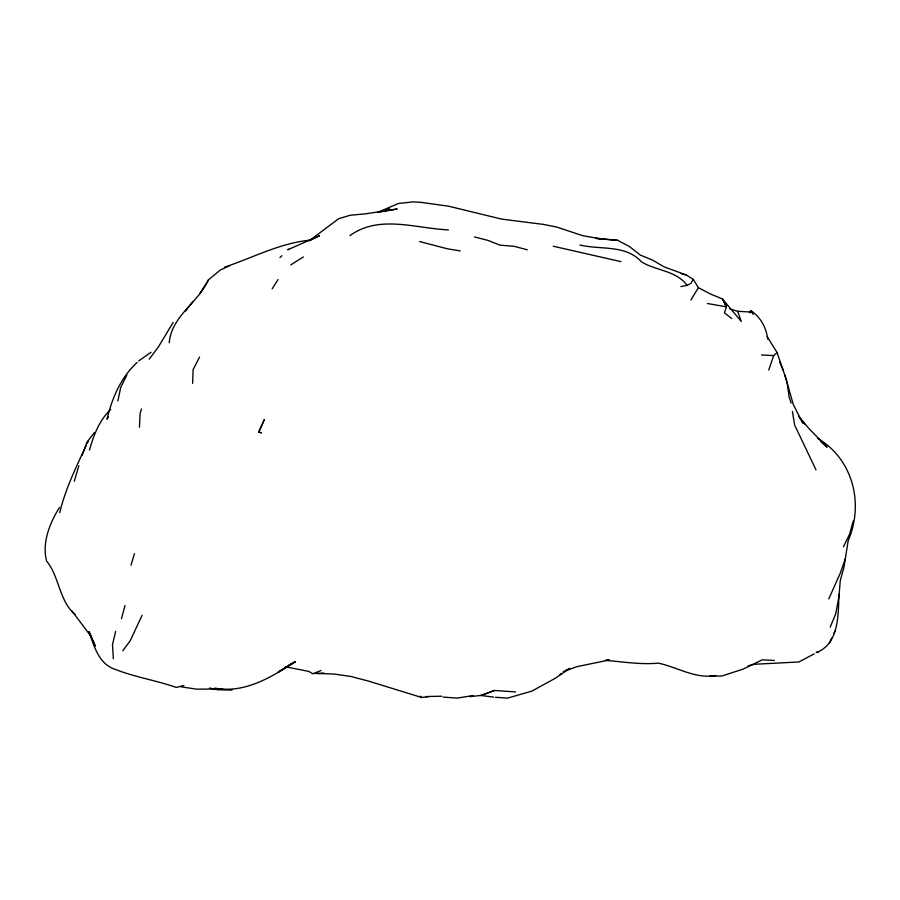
<?xml version="1.0" encoding="UTF-8"?>
<svg xmlns="http://www.w3.org/2000/svg" width="900" height="900" viewBox="0 0 900 900"><rect width="100%" height="100%" fill="white"/><g stroke="black" fill="none" stroke-linecap="round" stroke-linejoin="round"><path stroke-width="1.35" d="M838.969 594.214C838.192 614.419 839.306 643.613 816.536 652.534M192.611 383.344L193.129 369.54L199.597 356.996M139.444 427.207L140.13 413.449L141.48 408.994M117.877 400.939L120.656 387.608L126.844 375.007M59.715 512.696C65.295 489.353 75.949 467.505 86.051 445.748M169.234 342.787C171.428 316.08 198.203 302.782 208.463 279.844L220.252 270.067L229.86 265.601M115.661 631.384L112.489 644.625L113.344 658.71M121.489 618.705L124.987 605.531M853.256 521.021L849.589 534.161L843.469 546.773M74.306 481.286L78.851 465.671M131.029 565.087L134.449 553.714M89.494 450.011C93.611 435.364 99.371 420.086 110.677 409.489M768.724 370.046L773.663 355.59L777.116 352.642L767.194 336.645M845.37 558.743L840.33 573.019L828.765 598.928M82.204 455.141L86.929 442.226L94.444 432.506M830.239 627.053L835.785 613.676L839.014 596.149L840.274 580.579L843.93 567.439L848.205 540.529C864.191 503.707 852.952 458.91 817.47 438.233M258.784 432.304L264.352 419.569L258.637 432.056L261.202 432.81L258.637 432.056M829.53 642.814L831.645 638.111M142.088 615.274L130.252 640.71L122.816 650.711M87.278 443.272L88.492 440.798M833.873 633.33L835.155 630.844M617.726 240.356L596.16 238.41L617.726 240.356L629.516 246.555L640.226 255.037L652.545 260.089L664.076 266.85L686.216 274.95L693.281 279.394L690.919 283.354L687.049 285.334L680.918 286.582M199.856 293.591L208.463 279.844M690.885 300.037L698.389 287.685L693.281 279.394M59.456 507.51C49.781 522.877 41.873 542.734 46.553 560.993C59.479 576.664 58.883 600.48 74.981 614.419M108.484 416.869L107.021 419.22C112.028 398.115 120.892 377.415 137.093 362.475M272.194 288.821L278.032 279.574M173.138 322.447L158.265 347.141L149.22 359.145M749.599 312.851L751.039 310.77C760.748 317.34 766.283 327.656 767.734 339.165M185.355 311.175L192.994 301.545M559.519 675.124L561.386 673.38M279.934 257.558L281.903 255.803M138.735 360.923L151.02 352.282M290.723 264.904L303.368 256.961M814.129 653.884L798.874 661.961L754.38 664.268L748.181 665.809M349.931 235.631C379.046 214.369 415.71 228.476 448.414 229.882M377.55 212.445L398.317 203.501L413.077 201.893L421.29 202.388L448.875 206.257L501.649 219.105L543.274 224.381L556.717 227.047L582.863 235.744L603.529 239.265M565.425 670.567L569.745 668.43L555.199 678.341L531.877 691.11L507.634 698.096L495.394 697.286M288.709 665.1L295.537 661.77L278.089 672.188L294.851 661.804C271.451 677.34 244.046 693.855 214.751 688.072M384.998 210.926L389.464 208.789L379.474 212.04L397.226 209.002L365.558 213.829L350.19 215.246L338.591 218.745L309.251 240.817L319.455 235.778L287.707 249.773L289.147 249.266M321.007 670.545L312.84 673.785L308.824 671.4L285.3 666.765M515.554 691.92L494.584 690.457L480.892 695.464L469.744 696.645M494.584 690.457L480.892 695.464L493.639 697.129M563.265 671.636L576.81 666.697L609.39 659.959L605.419 660.386C623.048 661.759 640.474 664.808 658.26 663.143C677.486 667.114 695.363 679.23 715.691 675.484M224.64 267.131C253.136 257.614 280.181 242.944 310.646 240.109M183.893 685.429L176.355 687.465C156.42 680.479 135.27 677.205 115.661 669.544C98.629 664.155 94.388 646.639 89.044 631.867L95.186 645.874L89.044 631.867M473.197 695.498L457.267 698.107L443.048 697.084M315.045 673.425L334.069 674.033L350.989 676.474L368.595 681.12L421.785 697.511L428.535 696.679M323.809 672.93L318.848 673.504L316.339 672.683M441.686 696.217L425.734 696.555M816.232 652.298L818.291 652.275M709.841 676.012L721.665 676.058L742.714 669.274L762.278 659.846L774.405 660.431M222.716 688.939L196.819 689.186L180.844 686.801M232.042 690.12L217.519 689.749L209.498 688.05M761.524 354.983L773.663 355.59M729.675 308.869L737.651 311.287L750.701 312.03L751.039 310.77L753.097 314.449M707.377 303.502L726.446 306.844L724.421 312.817L731.779 318.555M579.87 245.014C600.548 250.009 625.714 244.384 641.475 261.844C655.74 270.799 676.283 270.394 687.049 285.334M460.26 250.942L447.221 248.749L419.58 241.549M553.309 246.24L620.944 261.63M681.21 273.679L686.216 274.95M474.502 236.947L487.631 240.289L500.04 245.16L514.204 246.319L527.265 249.795M737.651 311.287L741.296 321.491L722.486 298.969L710.179 293.873L698.389 287.685M820.766 441.63L827.044 447.154L808.627 428.209L798.773 416.317L804.836 424.406M420.322 696.173L421.785 697.511M91.125 636.536L71.707 610.627M722.486 298.969L726.446 306.844L722.925 299.531M816.019 469.879L794.678 425.183L792.428 411.48M802.665 423.169L793.271 404.415L784.845 374.827M779.715 362.048L783.315 370.53M777.116 352.642L786.791 381.082M791.134 403.132L789.109 396.877L787.129 382.556"/></g></svg>
